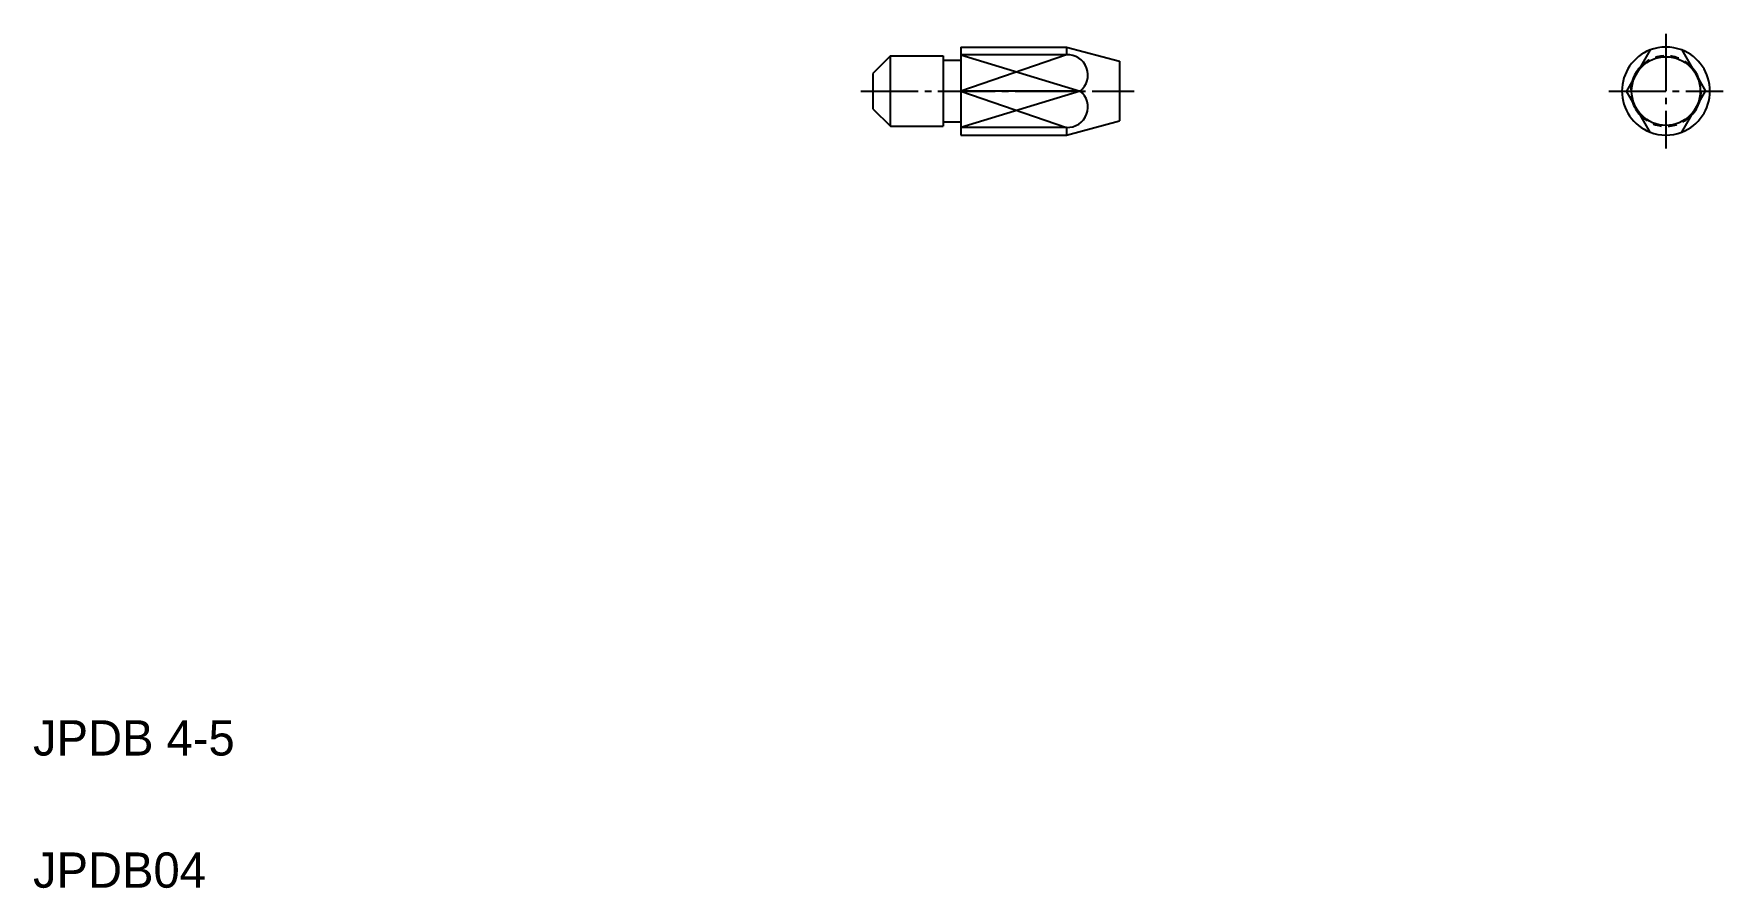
# Model space of a CAD drawing. Extents: x 5 to 100.9, y 5 to 53.5.
import ezdxf

# ---------------------------------------------------------------- set-up
doc = ezdxf.new("R2010")
doc.units = 0
doc.header["$LTSCALE"] = 0.25
for name, pattern in [('CENTER', [17.5, 13, -1.5, 1.5, -1.5]), ('DASHED', [3.5, 2, -1.5]), ('PHANTOM', [63.5, 31.75, -6.35, 6.35, -6.35, 6.35, -6.35])]:
    doc.linetypes.add(name, pattern=pattern)
doc.layers.get('0').update_dxf_attribs({"linetype": 'CONTINUOUS'})
doc.layers.add('CENTER', color=1, linetype='CENTER')
doc.styles.get("Standard").update_dxf_attribs({"font": 'txt', "height": 1.6})

msp = doc.modelspace()

# ---------------------------------------------------------------- linework, layer by layer
at = {"linetype": 'CONTINUOUS'}
for p, q in [((53.657, 52.204), (52.657, 51.204)), ((53.657, 48.204), (53.657, 52.204)), ((53.657, 52.204), (56.657, 52.204)), ((56.657, 52.204), (56.657, 48.204)), ((56.657, 51.954), (57.657, 51.954)), ((57.657, 52.704), (57.657, 47.704)), ((57.657, 52.704), (63.657, 52.704)), ((63.657, 52.704), (63.657, 52.266)), ((66.657, 51.9), (66.657, 48.508)), ((52.657, 51.204), (52.657, 49.204)), ((52.657, 49.204), (53.657, 48.204)), ((53.657, 48.204), (56.657, 48.204)), ((56.657, 48.454), (57.657, 48.454)), ((63.657, 48.142), (63.657, 47.704)), ((57.657, 47.704), (63.657, 47.704))]:
    msp.add_line(p, q, dxfattribs=at)
for p, q in [((63.657, 52.266), (57.657, 52.266)), ((63.657, 52.704), (66.657, 51.9)), ((96.776, 52.537), (95.429, 50.204)), ((98.576, 52.537), (99.923, 50.204)), ((66.657, 51.052), (66.657, 51.053)), ((64.436, 50.204), (57.657, 50.204)), ((66.657, 50.204), (66.657, 50.204)), ((96.776, 47.872), (95.429, 50.204)), ((98.576, 47.872), (99.923, 50.204)), ((63.657, 48.142), (57.657, 48.142)), ((63.657, 47.704), (66.657, 48.508))]:
    msp.add_line(p, q)
at = {"color": 3}
for p, q in [((57.657, 52.266), (64.436, 50.204)), ((63.657, 52.266), (57.657, 50.204)), ((64.436, 50.204), (57.657, 48.142)), ((57.657, 50.204), (63.657, 48.142))]:
    msp.add_line(p, q, dxfattribs=at)
msp.add_circle((97.676, 50.204), 1.946)
for centre, radius, start, end in [((63.713, 51.11), 1.158, 308.59669, 92.77608), ((97.676, 50.204), 2.5, 68.8998, 111.1002), ((97.676, 50.204), 2, 136.6076, 163.3924), ((97.676, 50.204), 2, 16.6076, 43.3924), ((63.713, 49.299), 1.158, 267.22392, 51.40331), ((97.676, 50.204), 2, 196.6076, 223.3924), ((97.676, 50.204), 2, 316.6076, 343.3924), ((97.676, 50.204), 2.5, 248.8998, 291.1002)]:
    msp.add_arc(centre, radius, start, end)
at = {"color": 3, "linetype": 'PHANTOM'}
for start, end in [(111.1002, 248.8998), (291.1002, 68.8998)]:
    msp.add_arc((97.676, 50.204), 2.5, start, end, dxfattribs=at)
at = {"color": 3, "linetype": 'DASHED'}
for start, end in [(43.3924, 136.6076), (163.3924, 196.6076), (343.3924, 16.6076), (223.3924, 316.6076)]:
    msp.add_arc((97.676, 50.204), 2, start, end, dxfattribs=at)
at = {"layer": 'CENTER', "color": 1, "linetype": 'CENTER'}
for p, q in [((97.676, 53.454), (97.676, 46.954)), ((51.984, 50.204), (67.494, 50.204)), ((94.426, 50.204), (100.926, 50.204))]:
    msp.add_line(p, q, dxfattribs=at)

# ---------------------------------------------------------------- texts
for s, p in [('JPDB 4-5', (5, 12.5)), ('JPDB04', (5, 5))]:
    msp.add_text(s, height=2).set_placement(p)

doc.saveas('drawing.dxf')
